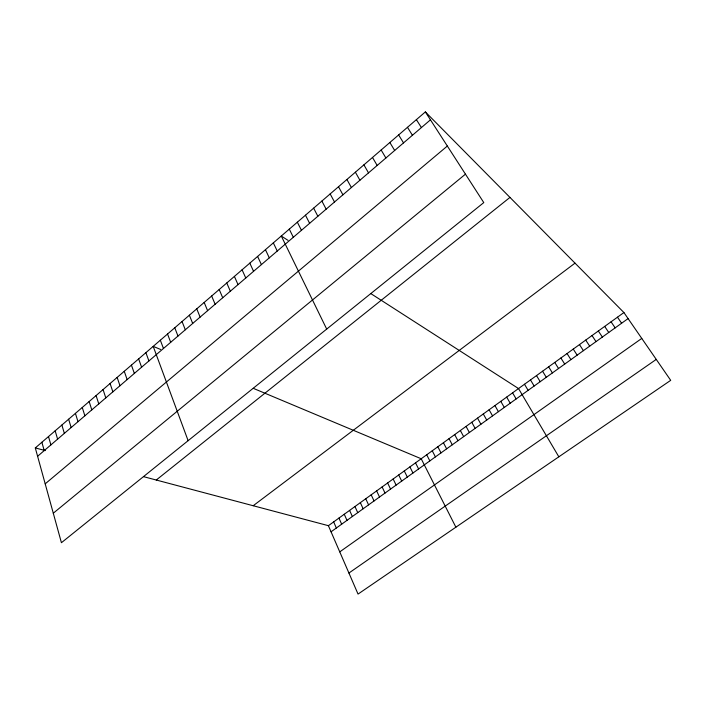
<?xml version="1.0" encoding="UTF-8"?>
<svg xmlns="http://www.w3.org/2000/svg" width="706" height="706" viewBox="0 0 706 706"><rect width="100%" height="100%" fill="white"/><g stroke="black" fill="none" stroke-linecap="round" stroke-linejoin="round"><path stroke-width="1.06" d="M425.356 111.919L483.778 202.596L61.422 542.711L35.3 447.931L425.356 111.919L623.91 312.546L670.7 380.34L358.039 594.081L328.405 525.688L143.609 476.665M37.603 456.279L430.448 119.835M45.202 483.839L447.339 146.045M53.294 513.209L465.457 174.161M156.273 480.018L509.961 197.415M253.189 505.734L575.011 263.144M328.405 525.688L623.91 312.546M331.061 531.803L628.084 318.591M339.754 551.871L641.772 338.421M348.923 573.034L656.253 359.407M35.3 447.931L45.334 450.587M160.686 349.496L153.202 346.364L188.123 440.685M253.295 388.344L421.2 458.759L455.882 527.188M288.03 240.367L281.288 236.025L326.701 329.093M370.897 293.643L518.522 388.556L558.834 456.808M617.476 317.197L621.607 323.233M611.061 321.821L615.164 327.866M604.689 326.419L608.748 332.464M598.335 330.999L602.368 337.053M592.025 335.553L596.014 341.607M585.733 340.089L589.695 346.143M579.476 344.599L583.403 350.661M573.254 349.091L577.146 355.153M567.059 353.556L570.916 359.628M416.381 119.649L421.411 127.574M560.891 358.004L564.712 364.075M554.748 362.434L558.543 368.506M407.477 127.318L412.428 135.27M548.641 366.838L552.401 372.918M398.634 134.934L403.523 142.894M542.561 371.224L546.285 377.304M536.507 375.592L540.205 381.672M389.862 142.497L394.672 150.475M530.488 379.934L534.151 386.014M524.496 384.258L528.123 390.347M381.152 149.999L385.891 157.994M512.582 392.845L516.157 398.934M372.494 157.456L377.172 165.46M506.679 397.107L510.209 403.205M500.792 401.352L504.296 407.45M363.908 164.851L368.514 172.873M494.932 405.579L498.41 411.677M355.383 172.202L359.919 180.233M489.108 409.78L492.55 415.878M483.301 413.963L486.716 420.07M346.911 179.492L351.385 187.54M477.53 418.128L480.91 424.235M471.776 422.276L475.129 428.383M338.509 186.737L342.913 194.803M466.057 426.406L469.384 432.513M460.356 430.51L463.657 436.626M330.161 193.929L334.503 202.004M454.69 434.605L457.956 440.712M449.042 438.673L452.281 444.789M321.874 201.069L326.154 209.152M443.421 442.733L446.633 448.839M313.64 208.155L317.859 216.257M437.826 446.766L441.012 452.881M432.257 450.781L435.417 456.897M305.469 215.198L309.625 223.308M426.715 454.779L429.839 460.894M297.35 222.187L301.444 230.315M415.534 462.845L418.605 468.96M409.904 466.904L412.948 473.02M289.292 229.132L293.325 237.269M404.291 470.946L407.309 477.071M398.714 474.979L401.696 481.095M393.154 478.986L396.119 485.101M273.337 242.873L277.255 251.036M387.62 482.975L390.559 489.09M382.114 486.946L385.026 493.062M265.438 249.677L269.304 257.849M376.633 490.899L379.519 497.015M371.18 494.835L374.039 500.951M257.602 256.428L261.405 264.609M365.752 498.754L368.576 504.869M360.342 502.654L363.149 508.77M249.818 263.135L253.56 271.325M354.959 506.537L357.739 512.653M242.079 269.798L245.767 277.996M349.602 510.394L352.356 516.518M344.263 514.242L346.99 520.366M234.401 276.417L238.028 284.624M338.959 518.072L341.66 524.196M333.664 521.893L336.347 528.009M226.767 282.991L230.35 291.207M219.187 289.522L222.717 297.747M211.659 296.008L215.136 304.242M204.184 302.45L207.599 310.684M196.753 308.849L200.125 317.091M189.376 315.203L192.694 323.454M182.042 321.521L185.307 329.781M174.761 327.787L177.983 336.056M167.534 334.017L170.693 342.295M160.341 340.213L163.457 348.49M145.895 352.656L148.913 360.951M138.641 358.913L141.606 367.208M131.431 365.117L134.352 373.421M124.265 371.294L127.142 379.599M117.152 377.419L119.976 385.732M110.083 383.508L112.863 391.83M103.058 389.553L105.794 397.875M96.087 395.563L98.769 403.894M89.15 401.537L91.798 409.868M82.267 407.468L84.87 415.799M75.427 413.363L77.987 421.694M68.632 419.214L71.147 427.554M61.881 425.03L64.352 433.378M55.174 430.81L57.601 439.158M48.502 436.555L50.894 444.904M41.883 442.256L44.222 450.613"/></g></svg>
